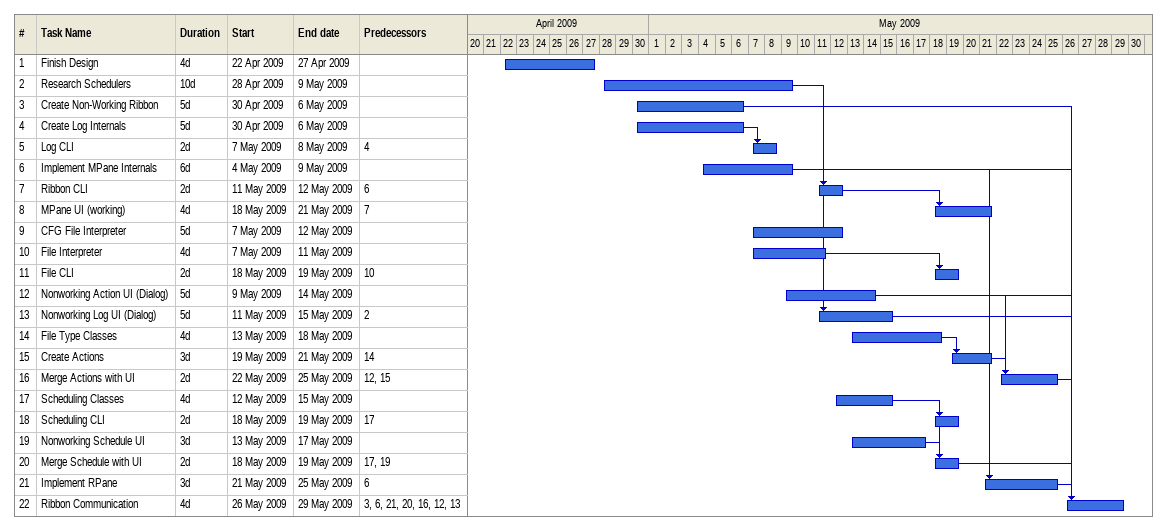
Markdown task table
| ID | Task | Duration | Start | Finish | Predecessors |
|---|---|---|---|---|---|
| 1 | Finish Design | 4d | 2009-04-22 | 2009-04-27 |  |
| 2 | Research Schedulers | 10d | 2009-04-28 | 2009-05-09 |  |
| 3 | Create Non-Working Ribbon | 5d | 2009-04-30 | 2009-05-06 |  |
| 4 | Create Log Internals | 5d | 2009-04-30 | 2009-05-06 |  |
| 5 | Log CLI | 2d | 2009-05-07 | 2009-05-08 | 4 |
| 6 | Implement MPane Internals | 6d | 2009-05-04 | 2009-05-09 |  |
| 7 | Ribbon CLI | 2d | 2009-05-11 | 2009-05-12 | 6 |
| 8 | MPane UI (working) | 4d | 2009-05-18 | 2009-05-21 | 7 |
| 9 | CFG File Interpreter | 5d | 2009-05-07 | 2009-05-12 |  |
| 10 | File Interpreter | 4d | 2009-05-07 | 2009-05-11 |  |
| 11 | File CLI | 2d | 2009-05-18 | 2009-05-19 | 10 |
| 12 | Nonworking Action UI (Dialog) | 5d | 2009-05-09 | 2009-05-14 |  |
| 13 | Nonworking Log UI (Dialog) | 5d | 2009-05-11 | 2009-05-15 | 2 |
| 14 | File Type Classes | 4d | 2009-05-13 | 2009-05-18 |  |
| 15 | Create Actions | 3d | 2009-05-19 | 2009-05-21 | 14 |
| 16 | Merge Actions with UI | 2d | 2009-05-22 | 2009-05-25 | 12, 15 |
| 17 | Scheduling Classes | 4d | 2009-05-12 | 2009-05-15 |  |
| 18 | Scheduling CLI | 2d | 2009-05-18 | 2009-05-19 | 17 |
| 19 | Nonworking Schedule UI | 3d | 2009-05-13 | 2009-05-17 |  |
| 20 | Merge Schedule with UI | 2d | 2009-05-18 | 2009-05-19 | 17, 19 |
| 21 | Implement RPane | 3d | 2009-05-21 | 2009-05-25 | 6 |
| 22 | Ribbon Communication | 4d | 2009-05-26 | 2009-05-29 | 3, 6, 21, 20, 16, 12, 13 |
